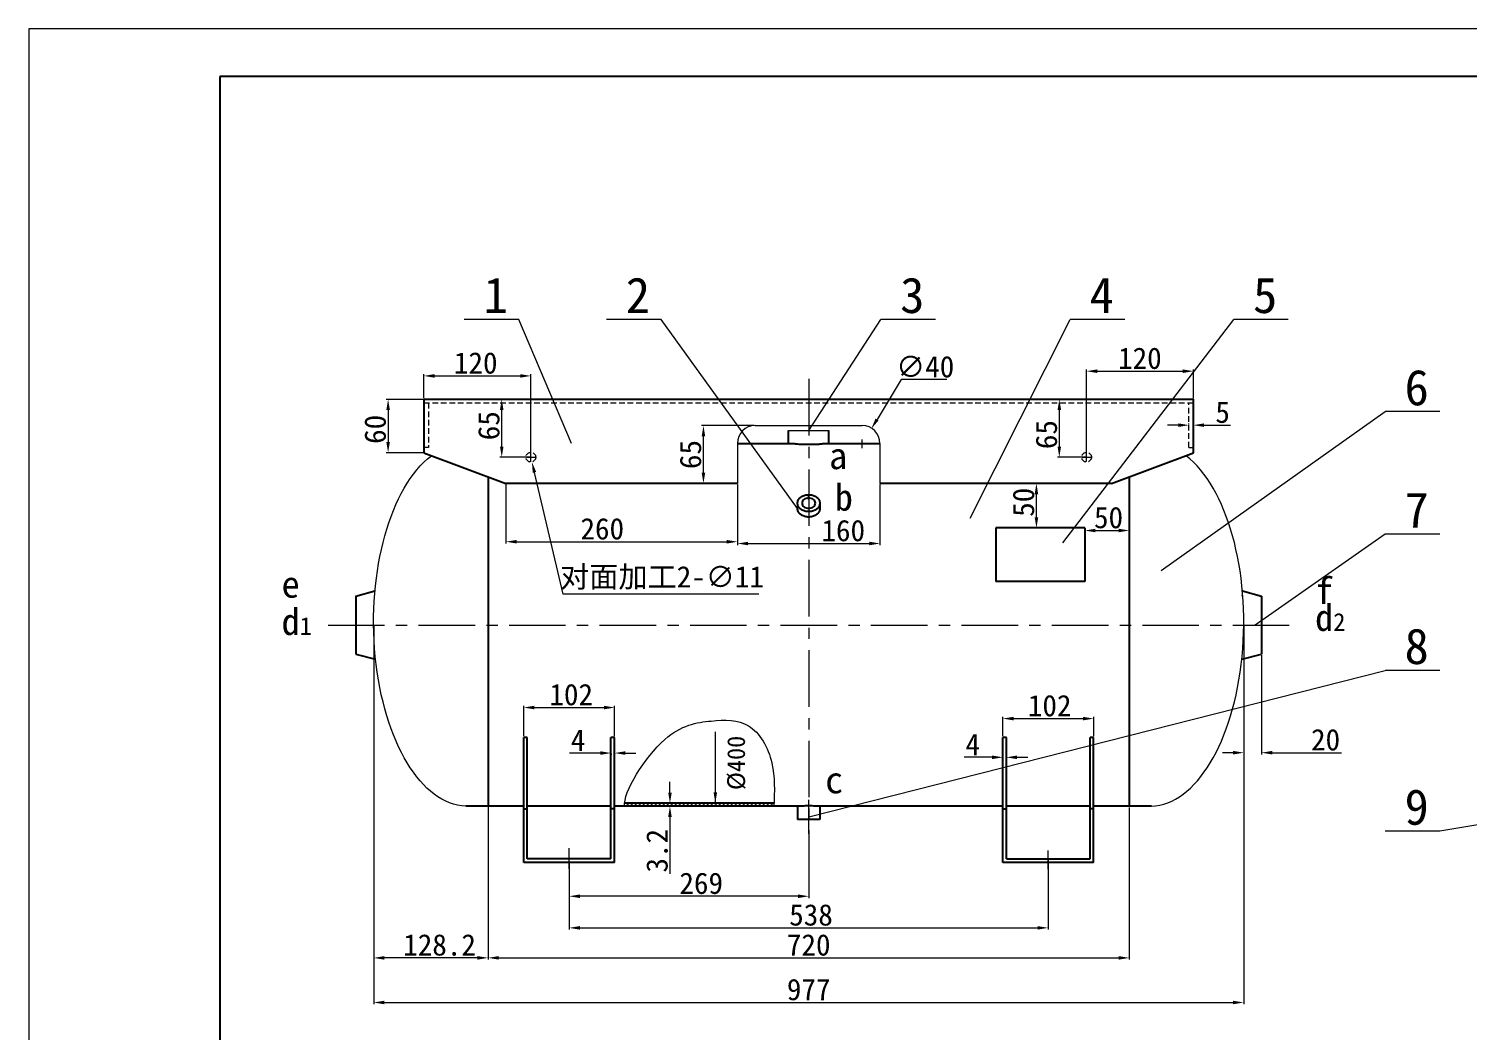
# Model space of a CAD drawing. Header units: millimetres. Extents: x 1808 to 16138, y 1935 to 4186.
# Drawn here: x 8286 to 9903, y 3060 to 4186 of the extents above; entities that cross this region are included whole.
import ezdxf

# ---------------------------------------------------------------- set-up
doc = ezdxf.new("R2010")
doc.units = ezdxf.units.MM
doc.header["$PDMODE"] = 32
doc.linetypes.add('CENTERX2', pattern=[101.6, 63.5, -12.7, 12.7, -12.7])
doc.linetypes.add('DASHED', pattern=[19.05, 12.7, -6.35])
doc.layers.add('02___PRT_ALL_AXES', color=7, linetype='Continuous')
doc.layers.add('03___PRT_ALL_CURVES', color=7, linetype='Continuous')
for name, color, linetype, lineweight in [('点划线', 7, 'CENTERX2', 13), ('粗实线', 7, 'Continuous', 25), ('细实线', 7, 'Continuous', 13), ('虚线', 7, 'DASHED', 13)]:
    doc.layers.add(name, color=color, linetype=linetype, lineweight=lineweight)
doc.styles.get("Standard").update_dxf_attribs({"font": 'SimSun.ttf'})
doc.dimstyles.new('ISO-25', dxfattribs={"dimscale": 2, "dimtxt": 10, "dimasz": 6, "dimexe": 3, "dimexo": 0.625, "dimgap": 2, "dimtad": 1, "dimtxsty": 'Standard', "dimcen": 2.5, "dimadec": 0, "dimazin": 0, "dimtm": 1e-09, "dimtfac": 0.7, "dimtofl": 0, "dimtmove": 0, "dimatfit": 3, "dimfxl": 0, "dimtolj": 1, "dimlwd": 13, "dimlwe": 13, "dimarcsym": 0})
doc.dimstyles.new('ISO-25$3', dxfattribs={"dimscale": 2, "dimtxt": 10, "dimasz": 6, "dimexe": 3, "dimexo": 0.625, "dimgap": 2, "dimtad": 1, "dimtoh": 1, "dimtxsty": 'Standard', "dimcen": 2.5, "dimadec": 0, "dimazin": 0, "dimtm": 1e-09, "dimtfac": 0.7, "dimtofl": 0, "dimtmove": 1, "dimatfit": 3, "dimfxl": 0, "dimtolj": 1, "dimlwd": 13, "dimlwe": 13, "dimarcsym": 0})

# ---------------------------------------------------------------- blocks, each defined once
blk = doc.blocks.new('*D73')
at = {"layer": 'Defpoints', "color": 0}
for p in [(8893.1, 3249.8), (9431.1, 3253.8), (9431.1, 3176.3)]:
    blk.add_point(p, dxfattribs=at)
at = {"layer": '细实线', "color": 0, "lineweight": 13}
for p, q in [((9431.1, 3252.6), (9431.1, 3174.3)), ((8893.1, 3248.6), (8893.1, 3174.3)), ((8905.1, 3176.3), (9419.1, 3176.3))]:
    blk.add_line(p, q, dxfattribs=at)
at = {"layer": '细实线', "color": 0}
for points in [[(8905.1, 3178.3), (8905.1, 3174.3), (8893.1, 3176.3)], [(9419.1, 3178.3), (9419.1, 3174.3), (9431.1, 3176.3)]]:
    blk.add_solid(points, dxfattribs=at)
at = {"layer": '细实线', "color": 0, "insert": (9164.7, 3190.7), "char_height": 24, "attachment_point": 5}
blk.add_mtext('\\A1;538', dxfattribs=at)
blk = doc.blocks.new('*D74')
at = {"layer": 'Defpoints', "color": 0}
for p in [(9162.1, 3287.2), (8893.1, 3248.6), (8893.1, 3211.8)]:
    blk.add_point(p, dxfattribs=at)
at = {"layer": '细实线', "color": 0, "lineweight": 13}
for p, q in [((9162.1, 3285.9), (9162.1, 3209.8)), ((8893.1, 3247.3), (8893.1, 3209.8)), ((9150.1, 3211.8), (8905.1, 3211.8))]:
    blk.add_line(p, q, dxfattribs=at)
at = {"layer": '细实线', "color": 0}
for points in [[(8905.1, 3213.8), (8905.1, 3209.8), (8893.1, 3211.8)], [(9150.1, 3213.8), (9150.1, 3209.8), (9162.1, 3211.8)]]:
    blk.add_solid(points, dxfattribs=at)
at = {"layer": '细实线', "color": 0, "insert": (9041.4, 3226.2), "char_height": 24, "attachment_point": 5}
blk.add_mtext('\\A1;269', dxfattribs=at)
blk = doc.blocks.new('*D75')
at = {"layer": 'Defpoints', "color": 0}
for p in [(8940.1, 3372.9), (8944.1, 3372.9), (8944.1, 3372.6)]:
    blk.add_point(p, dxfattribs=at)
at = {"layer": '细实线', "color": 0, "lineweight": 13}
for p, q in [((8928.1, 3372.6), (8893.4, 3372.6)), ((8940.1, 3371.6), (8940.1, 3370.6)), ((8944.1, 3371.6), (8944.1, 3370.6)), ((8956.1, 3372.6), (8968.1, 3372.6))]:
    blk.add_line(p, q, dxfattribs=at)
at = {"layer": '细实线', "color": 0}
for points in [[(8928.1, 3374.6), (8928.1, 3370.6), (8940.1, 3372.6)], [(8956.1, 3374.6), (8956.1, 3370.6), (8944.1, 3372.6)]]:
    blk.add_solid(points, dxfattribs=at)
at = {"layer": '细实线', "color": 0, "insert": (8903.1, 3387), "char_height": 24, "attachment_point": 5}
blk.add_mtext('\\A1;4', dxfattribs=at)
blk = doc.blocks.new('*D76')
at = {"layer": 'Defpoints', "color": 0}
for p in [(8944.1, 3423.7), (8842.1, 3390.2), (8944.1, 3390.2)]:
    blk.add_point(p, dxfattribs=at)
at = {"layer": '细实线', "color": 0, "lineweight": 13}
for p, q in [((8842.1, 3391.4), (8842.1, 3425.7)), ((8854.1, 3423.7), (8932.1, 3423.7)), ((8944.1, 3391.4), (8944.1, 3425.7))]:
    blk.add_line(p, q, dxfattribs=at)
at = {"layer": '细实线', "color": 0}
for points in [[(8854.1, 3425.7), (8854.1, 3421.7), (8842.1, 3423.7)], [(8932.1, 3425.7), (8932.1, 3421.7), (8944.1, 3423.7)]]:
    blk.add_solid(points, dxfattribs=at)
at = {"layer": '细实线', "color": 0, "insert": (8895.4, 3438.1), "char_height": 24, "attachment_point": 5}
blk.add_mtext('\\A1;102', dxfattribs=at)
blk = doc.blocks.new('*D77')
at = {"layer": 'Defpoints', "color": 0}
for p in [(9482.1, 3411.3), (9380.1, 3390.2), (9482.1, 3390.2)]:
    blk.add_point(p, dxfattribs=at)
at = {"layer": '细实线', "color": 0, "lineweight": 13}
for p, q in [((9380.1, 3391.4), (9380.1, 3413.3)), ((9392.1, 3411.3), (9470.1, 3411.3)), ((9482.1, 3391.4), (9482.1, 3413.3))]:
    blk.add_line(p, q, dxfattribs=at)
at = {"layer": '细实线', "color": 0}
for points in [[(9392.1, 3413.3), (9392.1, 3409.3), (9380.1, 3411.3)], [(9470.1, 3413.3), (9470.1, 3409.3), (9482.1, 3411.3)]]:
    blk.add_solid(points, dxfattribs=at)
at = {"layer": '细实线', "color": 0, "insert": (9432.7, 3425.7), "char_height": 24, "attachment_point": 5}
blk.add_mtext('\\A1;102', dxfattribs=at)
blk = doc.blocks.new('*D86')
at = {"layer": 'Defpoints', "color": 0}
for p in [(8802.1, 3312.8), (9522.1, 3312.8), (9522.1, 3142.6)]:
    blk.add_point(p, dxfattribs=at)
at = {"layer": '细实线', "color": 0, "lineweight": 13}
for p, q in [((8802.1, 3311.6), (8802.1, 3140.6)), ((9522.1, 3311.6), (9522.1, 3140.6)), ((8814.1, 3142.6), (9510.1, 3142.6))]:
    blk.add_line(p, q, dxfattribs=at)
at = {"layer": '细实线', "color": 0}
for points in [[(8814.1, 3144.6), (8814.1, 3140.6), (8802.1, 3142.6)], [(9510.1, 3144.6), (9510.1, 3140.6), (9522.1, 3142.6)]]:
    blk.add_solid(points, dxfattribs=at)
at = {"layer": '细实线', "color": 0, "insert": (9162.1, 3157), "char_height": 24, "attachment_point": 5}
blk.add_mtext('\\A1;720', dxfattribs=at)
blk = doc.blocks.new('*D87')
at = {"layer": 'Defpoints', "color": 0}
for p in [(9650.6, 3516.3), (9670.6, 3483.8), (9670.6, 3373)]:
    blk.add_point(p, dxfattribs=at)
at = {"layer": '细实线', "color": 0, "lineweight": 13}
for p, q in [((9650.6, 3515.1), (9650.6, 3371)), ((9670.6, 3482.6), (9670.6, 3371)), ((9638.6, 3373), (9626.6, 3373)), ((9682.6, 3373), (9760.3, 3373))]:
    blk.add_line(p, q, dxfattribs=at)
at = {"layer": '细实线', "color": 0}
for points in [[(9638.6, 3375), (9638.6, 3371), (9650.6, 3373)], [(9682.6, 3375), (9682.6, 3371), (9670.6, 3373)]]:
    blk.add_solid(points, dxfattribs=at)
at = {"layer": '细实线', "color": 0, "insert": (9742.5, 3387.4), "char_height": 24, "attachment_point": 5}
blk.add_mtext('\\A1;20', dxfattribs=at)
blk = doc.blocks.new('*D88')
at = {"layer": 'Defpoints', "color": 0}
for p in [(8673.6, 3516.3), (9650.6, 3514.6), (9650.6, 3092.5)]:
    blk.add_point(p, dxfattribs=at)
at = {"layer": '细实线', "color": 0, "lineweight": 13}
for p, q in [((8673.6, 3515.1), (8673.6, 3090.5)), ((9650.6, 3513.4), (9650.6, 3090.5)), ((8685.6, 3092.5), (9638.6, 3092.5))]:
    blk.add_line(p, q, dxfattribs=at)
at = {"layer": '细实线', "color": 0}
for points in [[(8685.6, 3094.5), (8685.6, 3090.5), (8673.6, 3092.5)], [(9638.6, 3094.5), (9638.6, 3090.5), (9650.6, 3092.5)]]:
    blk.add_solid(points, dxfattribs=at)
at = {"layer": '细实线', "color": 0, "insert": (9162.1, 3106.9), "char_height": 24, "attachment_point": 5}
blk.add_mtext('\\A1;977', dxfattribs=at)
blk = doc.blocks.new('*D89')
at = {"layer": 'Defpoints', "color": 0}
for p in [(9380.1, 3367.8), (9380.1, 3367.8), (9384.1, 3367.8)]:
    blk.add_point(p, dxfattribs=at)
at = {"layer": '细实线', "color": 0, "lineweight": 13}
for p, q in [((9368.1, 3367.8), (9336.6, 3367.8)), ((9380.1, 3369), (9380.1, 3369.8)), ((9384.1, 3369), (9384.1, 3369.8)), ((9396.1, 3367.8), (9408.1, 3367.8))]:
    blk.add_line(p, q, dxfattribs=at)
at = {"layer": '细实线', "color": 0}
for points in [[(9368.1, 3369.8), (9368.1, 3365.8), (9380.1, 3367.8)], [(9396.1, 3369.8), (9396.1, 3365.8), (9384.1, 3367.8)]]:
    blk.add_solid(points, dxfattribs=at)
at = {"layer": '细实线', "color": 0, "insert": (9346.3, 3382.2), "char_height": 24, "attachment_point": 5}
blk.add_mtext('\\A1;4', dxfattribs=at)
blk = doc.blocks.new('*D93')
at = {"layer": 'Defpoints', "color": 0}
for p in [(9082.1, 3675.3), (9242.1, 3675.3), (9242.1, 3607.9)]:
    blk.add_point(p, dxfattribs=at)
at = {"layer": '细实线', "color": 0, "lineweight": 13}
for p, q in [((9082.1, 3674.1), (9082.1, 3605.9)), ((9242.1, 3674.1), (9242.1, 3605.9)), ((9094.1, 3607.9), (9230.1, 3607.9))]:
    blk.add_line(p, q, dxfattribs=at)
at = {"layer": '细实线', "color": 0}
for points in [[(9094.1, 3609.9), (9094.1, 3605.9), (9082.1, 3607.9)], [(9230.1, 3609.9), (9230.1, 3605.9), (9242.1, 3607.9)]]:
    blk.add_solid(points, dxfattribs=at)
at = {"layer": '细实线', "color": 0, "insert": (9200.9, 3622.3), "char_height": 24, "attachment_point": 5}
blk.add_mtext('\\A1;160', dxfattribs=at)
blk = doc.blocks.new('*D94')
at = {"layer": 'Defpoints', "color": 0}
for p in [(8730.1, 3769.8), (8689.8, 3709.8), (8730.1, 3709.8)]:
    blk.add_point(p, dxfattribs=at)
at = {"layer": '细实线', "color": 0, "lineweight": 13}
for p, q in [((8728.8, 3769.8), (8687.8, 3769.8)), ((8689.8, 3757.8), (8689.8, 3721.8)), ((8728.8, 3709.8), (8687.8, 3709.8))]:
    blk.add_line(p, q, dxfattribs=at)
at = {"layer": '细实线', "color": 0}
for points in [[(8687.8, 3757.8), (8691.8, 3757.8), (8689.8, 3769.8)], [(8687.8, 3721.8), (8691.8, 3721.8), (8689.8, 3709.8)]]:
    blk.add_solid(points, dxfattribs=at)
at = {"layer": '细实线', "color": 0, "insert": (8675.4, 3736.1), "char_height": 24, "attachment_point": 5, "rotation": 90}
blk.add_mtext('\\A1;60', dxfattribs=at)
blk = doc.blocks.new('*D95')
at = {"layer": 'Defpoints', "color": 0}
for p in [(8822.1, 3675.3), (9082.1, 3675.3), (9082.1, 3609.9)]:
    blk.add_point(p, dxfattribs=at)
at = {"layer": '细实线', "color": 0, "lineweight": 13}
for p, q in [((8822.1, 3674.1), (8822.1, 3607.9)), ((9082.1, 3674.1), (9082.1, 3607.9)), ((8834.1, 3609.9), (9070.1, 3609.9))]:
    blk.add_line(p, q, dxfattribs=at)
at = {"layer": '细实线', "color": 0}
for points in [[(8834.1, 3611.9), (8834.1, 3607.9), (8822.1, 3609.9)], [(9070.1, 3611.9), (9070.1, 3607.9), (9082.1, 3609.9)]]:
    blk.add_solid(points, dxfattribs=at)
at = {"layer": '细实线', "color": 0, "insert": (8930.3, 3624.3), "char_height": 24, "attachment_point": 5}
blk.add_mtext('\\A1;260', dxfattribs=at)
blk = doc.blocks.new('*D96')
at = {"layer": 'Defpoints', "color": 0}
for p in [(9032.4, 3316.3), (9006.3, 3312.8), (9032.4, 3312.8)]:
    blk.add_point(p, dxfattribs=at)
at = {"layer": '细实线', "color": 0, "lineweight": 13}
for p, q in [((9006.3, 3328.3), (9006.3, 3340.3)), ((9031.2, 3316.3), (9004.3, 3316.3)), ((9031.2, 3312.8), (9004.3, 3312.8)), ((9006.3, 3300.8), (9006.3, 3237))]:
    blk.add_line(p, q, dxfattribs=at)
at = {"layer": '细实线', "color": 0}
for points in [[(9004.3, 3328.3), (9008.3, 3328.3), (9006.3, 3316.3)], [(9004.3, 3300.8), (9008.3, 3300.8), (9006.3, 3312.8)]]:
    blk.add_solid(points, dxfattribs=at)
at = {"layer": '细实线', "color": 0, "insert": (8991.9, 3262.9), "char_height": 24, "attachment_point": 5, "rotation": 90}
blk.add_mtext('\\A1;3.2', dxfattribs=at)
blk = doc.blocks.new('图框')
at = {"layer": '粗实线'}
for p, q in [((100, 0), (0, 0)), ((0, 0), (0, -73.529))]:
    blk.add_line(p, q, dxfattribs=at)
at = {"layer": '细实线'}
for p, q in [((101.838, 1.838), (-7.353, 1.838)), ((-7.353, 1.838), (-7.353, -75.368))]:
    blk.add_line(p, q, dxfattribs=at)
blk = doc.blocks.new('*D134')
at = {"layer": 'Defpoints', "color": 0}
for p in [(9232.5, 3736.9), (9211.6, 3702.8)]:
    blk.add_point(p, dxfattribs=at)
at = {"layer": '细实线', "color": 0, "lineweight": 13}
for p, q in [((9266.1, 3791.9), (9238.8, 3747.1)), ((9317.3, 3791.9), (9266.1, 3791.9)), ((9217.1, 3719.8), (9227.1, 3719.8)), ((9222.1, 3714.8), (9222.1, 3724.8))]:
    blk.add_line(p, q, dxfattribs=at)
at = {"layer": '细实线', "color": 0}
blk.add_solid([(9237.1, 3748.2), (9240.5, 3746.1), (9232.5, 3736.9)], dxfattribs=at)
at = {"layer": '细实线', "color": 0, "insert": (9292.9, 3806.3), "char_height": 24, "attachment_point": 5}
blk.add_mtext('\\A1;∅40', dxfattribs=at)
blk = doc.blocks.new('*D142')
at = {"layer": 'Defpoints', "color": 0}
for p in [(9043.9, 3740.3), (9102.1, 3740.3), (9082.1, 3675.3)]:
    blk.add_point(p, dxfattribs=at)
at = {"layer": '细实线', "color": 0, "lineweight": 13}
for p, q in [((9100.8, 3740.3), (9041.9, 3740.3)), ((9043.9, 3687.3), (9043.9, 3728.3)), ((9080.8, 3675.3), (9041.9, 3675.3))]:
    blk.add_line(p, q, dxfattribs=at)
at = {"layer": '细实线', "color": 0}
for points in [[(9041.9, 3728.3), (9045.9, 3728.3), (9043.9, 3740.3)], [(9041.9, 3687.3), (9045.9, 3687.3), (9043.9, 3675.3)]]:
    blk.add_solid(points, dxfattribs=at)
at = {"layer": '细实线', "color": 0, "insert": (9029.5, 3707.8), "char_height": 24, "attachment_point": 5, "rotation": 90}
blk.add_mtext('\\A1;65', dxfattribs=at)
blk = doc.blocks.new('*D143')
at = {"layer": 'Defpoints', "color": 0}
for p in [(9472.1, 3625.3), (9522.1, 3625.3), (9522.1, 3622.5)]:
    blk.add_point(p, dxfattribs=at)
at = {"layer": '细实线', "color": 0, "lineweight": 13}
for p, q in [((9472.1, 3624.1), (9472.1, 3620.5)), ((9484.1, 3622.5), (9510.1, 3622.5)), ((9522.1, 3624.1), (9522.1, 3620.5))]:
    blk.add_line(p, q, dxfattribs=at)
at = {"layer": '细实线', "color": 0}
for points in [[(9484.1, 3624.5), (9484.1, 3620.5), (9472.1, 3622.5)], [(9510.1, 3624.5), (9510.1, 3620.5), (9522.1, 3622.5)]]:
    blk.add_solid(points, dxfattribs=at)
at = {"layer": '细实线', "color": 0, "insert": (9498.8, 3636.9), "char_height": 24, "attachment_point": 5}
blk.add_mtext('\\A1;50', dxfattribs=at)
blk = doc.blocks.new('*D144')
at = {"layer": 'Defpoints', "color": 0}
for p in [(9417.8, 3675.3), (9430.5, 3675.3), (9430.5, 3625.3)]:
    blk.add_point(p, dxfattribs=at)
at = {"layer": '细实线', "color": 0, "lineweight": 13}
for p, q in [((9429.3, 3675.3), (9415.8, 3675.3)), ((9417.8, 3637.3), (9417.8, 3663.3)), ((9429.3, 3625.3), (9415.8, 3625.3))]:
    blk.add_line(p, q, dxfattribs=at)
at = {"layer": '细实线', "color": 0}
for points in [[(9415.8, 3663.3), (9419.8, 3663.3), (9417.8, 3675.3)], [(9415.8, 3637.3), (9419.8, 3637.3), (9417.8, 3625.3)]]:
    blk.add_solid(points, dxfattribs=at)
at = {"layer": '细实线', "color": 0, "insert": (9403.4, 3654.2), "char_height": 24, "attachment_point": 5, "rotation": 90}
blk.add_mtext('\\A1;50', dxfattribs=at)
blk = doc.blocks.new('*D146')
at = {"layer": 'Defpoints', "color": 0}
for p in [(9589.1, 3740.8), (9594.1, 3740.8), (9594.1, 3740.8)]:
    blk.add_point(p, dxfattribs=at)
at = {"layer": '细实线', "color": 0, "lineweight": 13}
for p, q in [((9577.1, 3740.8), (9565.1, 3740.8)), ((9589.1, 3742.1), (9589.1, 3742.8)), ((9594.1, 3742.1), (9594.1, 3742.8)), ((9606.1, 3740.8), (9635.8, 3740.8))]:
    blk.add_line(p, q, dxfattribs=at)
at = {"layer": '细实线', "color": 0}
for points in [[(9577.1, 3742.8), (9577.1, 3738.8), (9589.1, 3740.8)], [(9606.1, 3742.8), (9606.1, 3738.8), (9594.1, 3740.8)]]:
    blk.add_solid(points, dxfattribs=at)
at = {"layer": '细实线', "color": 0, "insert": (9626.9, 3755.2), "char_height": 24, "attachment_point": 5}
blk.add_mtext('\\A1;5', dxfattribs=at)
blk = doc.blocks.new('*D147')
at = {"layer": 'Defpoints', "color": 0}
for p in [(8850.1, 3796.1), (8730.1, 3769.8), (8850.1, 3704.8)]:
    blk.add_point(p, dxfattribs=at)
at = {"layer": '细实线', "color": 0, "lineweight": 13}
for p, q in [((8730.1, 3771.1), (8730.1, 3798.1)), ((8742.1, 3796.1), (8838.1, 3796.1)), ((8850.1, 3706.1), (8850.1, 3798.1))]:
    blk.add_line(p, q, dxfattribs=at)
at = {"layer": '细实线', "color": 0}
for points in [[(8742.1, 3798.1), (8742.1, 3794.1), (8730.1, 3796.1)], [(8838.1, 3798.1), (8838.1, 3794.1), (8850.1, 3796.1)]]:
    blk.add_solid(points, dxfattribs=at)
at = {"layer": '细实线', "color": 0, "insert": (8788.2, 3810.5), "char_height": 24, "attachment_point": 5}
blk.add_mtext('\\A1;120', dxfattribs=at)
blk = doc.blocks.new('*D148')
at = {"layer": 'Defpoints', "color": 0}
for p in [(9594.1, 3801.4), (9594.1, 3769.8), (9474.1, 3704.8)]:
    blk.add_point(p, dxfattribs=at)
at = {"layer": '细实线', "color": 0, "lineweight": 13}
for p, q in [((9474.1, 3706.1), (9474.1, 3803.4)), ((9486.1, 3801.4), (9582.1, 3801.4)), ((9594.1, 3771.1), (9594.1, 3803.4))]:
    blk.add_line(p, q, dxfattribs=at)
at = {"layer": '细实线', "color": 0}
for points in [[(9486.1, 3803.4), (9486.1, 3799.4), (9474.1, 3801.4)], [(9582.1, 3803.4), (9582.1, 3799.4), (9594.1, 3801.4)]]:
    blk.add_solid(points, dxfattribs=at)
at = {"layer": '细实线', "color": 0, "insert": (9534, 3815.8), "char_height": 24, "attachment_point": 5}
blk.add_mtext('\\A1;120', dxfattribs=at)
blk = doc.blocks.new('*D149')
at = {"layer": 'Defpoints', "color": 0}
for p in [(8817.4, 3769.8), (8850.1, 3769.8), (8850.1, 3704.8)]:
    blk.add_point(p, dxfattribs=at)
at = {"layer": '细实线', "color": 0, "lineweight": 13}
for p, q in [((8848.8, 3769.8), (8815.4, 3769.8)), ((8817.4, 3716.8), (8817.4, 3757.8)), ((8848.8, 3704.8), (8815.4, 3704.8))]:
    blk.add_line(p, q, dxfattribs=at)
at = {"layer": '细实线', "color": 0}
for points in [[(8815.4, 3757.8), (8819.4, 3757.8), (8817.4, 3769.8)], [(8815.4, 3716.8), (8819.4, 3716.8), (8817.4, 3704.8)]]:
    blk.add_solid(points, dxfattribs=at)
at = {"layer": '细实线', "color": 0, "insert": (8803, 3740.2), "char_height": 24, "attachment_point": 5, "rotation": 90}
blk.add_mtext('\\A1;65', dxfattribs=at)
blk = doc.blocks.new('*D150')
at = {"layer": 'Defpoints', "color": 0}
for p in [(9474.1, 3769.8), (9443.5, 3704.8), (9474.1, 3704.8)]:
    blk.add_point(p, dxfattribs=at)
at = {"layer": '细实线', "color": 0, "lineweight": 13}
for p, q in [((9472.8, 3769.8), (9441.5, 3769.8)), ((9443.5, 3757.8), (9443.5, 3716.8)), ((9472.8, 3704.8), (9441.5, 3704.8))]:
    blk.add_line(p, q, dxfattribs=at)
at = {"layer": '细实线', "color": 0}
for points in [[(9441.5, 3757.8), (9445.5, 3757.8), (9443.5, 3769.8)], [(9441.5, 3716.8), (9445.5, 3716.8), (9443.5, 3704.8)]]:
    blk.add_solid(points, dxfattribs=at)
at = {"layer": '细实线', "color": 0, "insert": (9429.1, 3730.2), "char_height": 24, "attachment_point": 5, "rotation": 90}
blk.add_mtext('\\A1;65', dxfattribs=at)
blk = doc.blocks.new('*D151')
at = {"layer": 'Defpoints', "color": 0}
for p in [(8848.8, 3710.2), (8851.3, 3699.5)]:
    blk.add_point(p, dxfattribs=at)
at = {"layer": '细实线', "color": 0, "lineweight": 13}
for p, q in [((8845.1, 3704.8), (8855.1, 3704.8)), ((8850.1, 3699.8), (8850.1, 3709.8)), ((8886.4, 3551.2), (8854.1, 3687.8)), ((9106, 3551.2), (8886.4, 3551.2))]:
    blk.add_line(p, q, dxfattribs=at)
at = {"layer": '细实线', "color": 0}
blk.add_solid([(8856.1, 3688.3), (8852.2, 3687.3), (8851.3, 3699.5)], dxfattribs=at)
at = {"layer": '细实线', "color": 0, "insert": (8997.4, 3569.2), "char_height": 24, "attachment_point": 5}
blk.add_mtext('\\A1;对面加工2-∅11', dxfattribs=at)
blk = doc.blocks.new('*D152')
at = {"layer": 'Defpoints', "color": 0}
for p in [(8673.6, 3516.3), (8802.1, 3516.3), (8673.6, 3142.6)]:
    blk.add_point(p, dxfattribs=at)
at = {"layer": '细实线', "color": 0, "lineweight": 13}
for p, q in [((8673.6, 3515.1), (8673.6, 3140.6)), ((8802.1, 3515.1), (8802.1, 3140.6)), ((8790.1, 3142.6), (8685.6, 3142.6))]:
    blk.add_line(p, q, dxfattribs=at)
at = {"layer": '细实线', "color": 0}
for points in [[(8685.6, 3144.6), (8685.6, 3140.6), (8673.6, 3142.6)], [(8790.1, 3144.6), (8790.1, 3140.6), (8802.1, 3142.6)]]:
    blk.add_solid(points, dxfattribs=at)
at = {"layer": '细实线', "color": 0, "insert": (8747.6, 3157), "char_height": 24, "attachment_point": 5}
blk.add_mtext('\\A1;128.2', dxfattribs=at)

msp = doc.modelspace()

# ---------------------------------------------------------------- hatches: boundary and pattern name
at = {"layer": '细实线'}
h = msp.add_hatch(dxfattribs=at)
h.set_pattern_fill('LINE', color=256, angle=45, style=0)
edge = h.paths.add_edge_path()
edge.add_spline(control_points=[(9122.815, 3312.827), (9122.887, 3313.993), (9122.957, 3315.16), (9123.022, 3316.327)], knot_values=[312.73942913, 312.73942913, 312.73942913, 312.73942913, 316.24357035, 316.24357035, 316.24357035, 316.24357035], degree=3, periodic=0)
edge.add_line((9123.022, 3316.327), (8955.396, 3316.327))
edge.add_spline(control_points=[(8955.396, 3316.327), (8955.253, 3315.077), (8955.243, 3313.908), (8955.38, 3312.827)], knot_values=[20.66035587, 20.66035587, 20.66035587, 20.66035587, 25.54549239, 25.54549239, 25.54549239, 25.54549239], degree=3, periodic=0)
edge.add_line((8955.38, 3312.827), (9122.815, 3312.827))

# ---------------------------------------------------------------- linework, layer by layer
at = {"color": 7, "linetype": 'Continuous'}
for p, q in [((8730.075, 3769.827), (8730.075, 3709.827)), ((8730.075, 3769.827), (9594.075, 3769.827)), ((9594.075, 3709.827), (9594.075, 3769.827)), ((9139.575, 3719.827), (9139.575, 3734.827)), ((9184.575, 3719.827), (9184.575, 3734.827)), ((9147.075, 3719.827), (9082.075, 3719.827)), ((9242.075, 3719.827), (9177.075, 3719.827)), ((8730.075, 3709.827), (8822.075, 3675.334)), ((9502.075, 3675.334), (9594.075, 3709.827)), ((8802.075, 3682.832), (8802.075, 3312.827)), ((9082.075, 3675.334), (8822.075, 3675.334)), ((9502.075, 3675.334), (9242.075, 3675.334)), ((9522.075, 3682.832), (9522.075, 3312.827)), ((9174.572, 3653.201), (9174.575, 3647.134)), ((9149.575, 3647.138), (9149.575, 3647.134)), ((9472.075, 3625.334), (9372.075, 3625.334)), ((9372.075, 3625.334), (9372.075, 3565.334)), ((9472.075, 3625.334), (9472.075, 3565.334)), ((9472.075, 3565.334), (9372.075, 3565.334)), ((8842.075, 3249.827), (8842.075, 3390.159)), ((8846.075, 3390.159), (8842.075, 3390.159)), ((8846.075, 3253.827), (8846.075, 3390.159)), ((8940.075, 3253.827), (8940.075, 3390.159)), ((8944.075, 3390.159), (8940.075, 3390.159)), ((8944.075, 3249.827), (8944.075, 3390.159)), ((9384.075, 3390.159), (9380.075, 3390.159)), ((9380.075, 3249.827), (9380.075, 3390.159)), ((9384.075, 3253.827), (9384.075, 3390.159)), ((9482.075, 3390.159), (9478.075, 3390.159)), ((9478.075, 3253.827), (9478.075, 3390.159)), ((9482.075, 3249.827), (9482.075, 3390.159)), ((9123.022, 3316.327), (8955.396, 3316.327)), ((8842.075, 3312.827), (8777.075, 3312.827)), ((8842.075, 3309.827), (8846.075, 3309.827)), ((8940.075, 3312.827), (8846.075, 3312.827)), ((8944.075, 3309.827), (8940.075, 3309.827)), ((9149.575, 3312.827), (8944.075, 3312.827)), ((9380.075, 3312.827), (9174.575, 3312.827)), ((9380.075, 3309.827), (9384.075, 3309.827)), ((9478.075, 3312.827), (9384.075, 3312.827)), ((9482.075, 3309.827), (9478.075, 3309.827)), ((9547.075, 3312.827), (9482.075, 3312.827)), ((8944.075, 3249.827), (8842.075, 3249.827)), ((8940.075, 3253.827), (8846.075, 3253.827)), ((9482.075, 3249.827), (9380.075, 3249.827)), ((9384.075, 3253.827), (9478.075, 3253.827))]:
    msp.add_line(p, q, dxfattribs=at)
for points, start_tangent, end_tangent in [([(9147.075, 3719.827), (9147.674, 3719.783), (9149.441, 3719.666), (9152.249, 3719.511)], (0.99729445, -0.07351041), (0.99883259, -0.04830591)), ([(9152.249, 3719.511), (9155.834, 3719.369), (9159.964, 3719.284), (9164.224, 3719.284), (9168.343, 3719.37), (9171.925, 3719.512)], (0.99883259, -0.04830591), (0.99882705, 0.0484202)), ([(9171.925, 3719.512), (9174.722, 3719.667), (9176.477, 3719.783), (9177.075, 3719.827)], (0.99882705, 0.0484202), (0.99729445, 0.07351041)), ([(9149.579, 3653.204), (9149.765, 3654.866), (9151.25, 3657.991), (9154.041, 3660.539), (9157.8, 3662.202), (9162.075, 3662.779)], (0, 1), (1, 0)), ([(9162.075, 3643.628), (9157.8, 3644.205), (9154.041, 3645.868), (9151.25, 3648.416), (9149.765, 3651.541), (9149.579, 3653.204)], (-1, 0), (0, 1)), ([(9162.075, 3658.949), (9159.205, 3658.512), (9156.772, 3657.266), (9155.146, 3655.402), (9154.575, 3653.204)], (-1, 0), (0, -1)), ([(9154.575, 3653.204), (9155.146, 3651.005), (9156.772, 3649.141), (9159.205, 3647.896), (9162.075, 3647.458)], (0, -1), (1, 0)), ([(9162.075, 3662.779), (9166.351, 3662.202), (9170.11, 3660.539), (9172.901, 3657.991), (9174.385, 3654.866), (9174.572, 3653.204)], (1, 0), (0, -1)), ([(9169.575, 3653.204), (9169.004, 3655.402), (9167.379, 3657.266), (9164.946, 3658.512), (9162.075, 3658.949)], (0, 1), (-1, 0)), ([(9162.075, 3647.458), (9164.946, 3647.896), (9167.379, 3649.141), (9169.004, 3651.005), (9169.575, 3653.204)], (1, 0), (0, 1)), ([(9174.572, 3653.204), (9174.385, 3651.541), (9172.901, 3648.416), (9170.11, 3645.868), (9166.351, 3644.205), (9162.075, 3643.628)], (0, -1), (-1, 0)), ([(9162.075, 3637.558), (9157.8, 3638.136), (9154.041, 3639.799), (9151.25, 3642.346), (9149.765, 3645.471), (9149.579, 3647.134)], (-1, 0), (0, 1)), ([(9174.572, 3647.134), (9174.385, 3645.471), (9172.901, 3642.346), (9170.11, 3639.799), (9166.351, 3638.136), (9162.075, 3637.558)], (0, -1), (-1, 0)), ([(9649.245, 3548.797), (9649.184, 3549.528)], (-0.08180667, 0.99664822), (-0.08365982, 0.99649437))]:
    msp.add_spline(points, degree=3, dxfattribs=dict(at, start_tangent=start_tangent, end_tangent=end_tangent))
at = {"layer": '02___PRT_ALL_AXES', "color": 7, "linetype": 'Continuous'}
for p, q in [((8653.565, 3548.827), (8675.065, 3554.587)), ((8653.565, 3548.827), (8653.565, 3483.827)), ((9649.086, 3554.582), (9670.565, 3548.827)), ((9670.565, 3548.827), (9670.565, 3483.827)), ((8653.565, 3483.827), (8675.77, 3477.877)), ((9648.381, 3477.882), (9670.565, 3483.827)), ((9149.575, 3312.827), (9149.575, 3297.827)), ((9174.575, 3297.827), (9149.575, 3297.827)), ((9174.575, 3312.827), (9174.575, 3297.827))]:
    msp.add_line(p, q, dxfattribs=at)
at = {"layer": '02___PRT_ALL_AXES', "color": 7, "linetype": 'Continuous', "start_tangent": (-0.99811881, 0.06130938), "end_tangent": (-0.99811881, -0.06130938)}
msp.add_spline([(9174.575, 3312.827), (9173.971, 3312.863), (9172.198, 3312.959), (9169.43, 3313.078), (9165.943, 3313.174), (9162.069, 3313.211), (9158.207, 3313.174), (9154.711, 3313.077), (9151.951, 3312.959), (9150.179, 3312.863), (9149.575, 3312.827)], degree=3, dxfattribs=at)
at = {"layer": '03___PRT_ALL_CURVES', "color": 4, "linetype": 'Continuous'}
msp.add_line((9162.075, 3657.458), (9162.075, 3663.204), dxfattribs=at)
at = {"layer": '点划线'}
for p, q in [((9162.075, 3792.793), (9162.075, 3287.197)), ((9082.075, 3720.334), (9082.075, 3675.334)), ((9242.075, 3720.334), (9242.075, 3675.334)), ((8622.44, 3516.327), (9701.711, 3516.327)), ((9162.075, 3281.771), (9162.075, 3320.202))]:
    msp.add_line(p, q, dxfattribs=at)
at = {"layer": '细实线'}
for p, q in [((8836.681, 3859.602), (8775.355, 3859.602)), ((8895.87, 3720.136), (8836.681, 3859.602)), ((8996.33, 3859.602), (8935.004, 3859.602)), ((9149.579, 3647.134), (8996.33, 3859.602)), ((9162.075, 3734.827), (9243.11, 3859.602)), ((9304.436, 3859.602), (9243.11, 3859.602)), ((9343.264, 3636.316), (9455.799, 3859.602)), ((9447.634, 3608.498), (9639.321, 3859.602)), ((9517.125, 3859.602), (9455.799, 3859.602)), ((9700.648, 3859.602), (9639.321, 3859.602)), ((9558.024, 3577.692), (9809.494, 3756.022)), ((9870.821, 3756.022), (9809.494, 3756.022)), ((9102.075, 3740.334), (9222.075, 3740.334)), ((9139.575, 3734.827), (9184.575, 3734.827)), ((8845.075, 3704.827), (8855.075, 3704.827)), ((8850.075, 3699.827), (8850.075, 3709.827)), ((9469.075, 3704.827), (9479.075, 3704.827)), ((9474.075, 3699.827), (9474.075, 3709.827)), ((9149.575, 3647.134), (9149.579, 3653.208)), ((9809.494, 3618.484), (9663.38, 3516.327)), ((9870.821, 3618.484), (9809.494, 3618.484)), ((9162.075, 3300.987), (9809.494, 3465.472)), ((9870.821, 3465.472), (9809.494, 3465.472)), ((10143.482, 3329.547), (9870.821, 3284.999)), ((9870.821, 3284.999), (9809.494, 3284.999)), ((8893.075, 3242.409), (8893.075, 3265.976)), ((9431.075, 3242.171), (9431.075, 3263.125))]:
    msp.add_line(p, q, dxfattribs=at)
for centre, start, end in [((9102.075, 3720.334), 90, 180), ((9222.075, 3720.334), 0, 90)]:
    msp.add_arc(centre, 20, start, end, dxfattribs=at)
at = {"layer": '细实线', "extrusion": (0, 0, -1)}
msp.add_ellipse((8777.075, 3516.327), major_axis=(-2.458, 203.528), ratio=0.5085303, start_param=3.1653376, end_param=5.92373547, dxfattribs=at)
at = {"layer": '细实线'}
msp.add_ellipse((9547.075, 3516.327), major_axis=(2.458, 203.528), ratio=0.5085303, start_param=3.1653376, end_param=5.92373547, dxfattribs=at)
msp.add_open_spline([(8955.38, 3312.827), (8953.397, 3328.486), (8998.391, 3400.78), (9052.825, 3409.754), (9098.194, 3410.691), (9124.555, 3365.922), (9123.849, 3329.377), (9122.815, 3312.827)], degree=3, knots=[20.66035587, 20.66035587, 20.66035587, 20.66035587, 91.41059439, 150.15849039, 206.56775266, 266.52961959, 316.24357035, 316.24357035, 316.24357035, 316.24357035], dxfattribs=at)
at = {"layer": '虚线', "ltscale": 0.5}
for p, q in [((8730.075, 3765.827), (9594.075, 3765.827)), ((8735.075, 3765.827), (8735.075, 3715.827)), ((9589.075, 3715.827), (9589.075, 3765.827)), ((8735.075, 3715.827), (8730.075, 3715.827)), ((9589.075, 3715.827), (9594.075, 3715.827))]:
    msp.add_line(p, q, dxfattribs=at)
for centre in [(8850.075, 3704.827), (9474.075, 3704.827)]:
    msp.add_circle(centre, 5.5, dxfattribs=at)

# ---------------------------------------------------------------- block references
at = {"layer": '细实线', "xscale": 29.16000000000008, "yscale": 29.16000000000008, "zscale": 29.16}
msp.add_blockref('图框', (8500.735, 4132.302), dxfattribs=at)

# ---------------------------------------------------------------- texts
at = {"layer": '细实线', "attachment_point": 1}
for s, insert, char_height, width in [('{\\C0;1}', (8797.06, 3906.691), 40, 69.65926), ('{\\C0;2}', (8956.71, 3906.691), 40, 69.65926), ('3', (9264.815, 3906.691), 40, 69.65926), ('4', (9477.504, 3906.691), 40, 69.65926), ('5', (9661.027, 3906.691), 40, 69.65926), ('6', (9831.2, 3803.111), 40, 69.65926), ('a', (9184.974, 3721.446), 30, 23.19532), ('b', (9191.321, 3674.819), 30, 23.96395), ('7', (9831.2, 3665.573), 40, 69.65926), ('e', (8570.133, 3577.107), 30, 23.19532), ('f', (9730.738, 3569.927), 30, 23.19532), ('d{\\H0.6667x;2}', (9730.738, 3539.76), 30, 23.19532), ('d{\\H0.6667x;1}', (8570.133, 3535.228), 30, 23.19532), ('8', (9831.2, 3512.56), 40, 69.65926), ('c', (9180.483, 3357.398), 30, 50.21145), ('9', (9831.2, 3332.088), 40, 69.65926)]:
    msp.add_mtext(s, dxfattribs=dict(at, insert=insert, char_height=char_height, width=width))
at = {"layer": '细实线', "insert": (9070.566, 3331.015), "char_height": 20, "width": 28.53834, "attachment_point": 1, "rotation": 90}
msp.add_mtext('%%C400', dxfattribs=at)

# ---------------------------------------------------------------- dimensions: what is measured, and where the dimension line sits
at = {"layer": '细实线'}
for base, p1, p2, override, picture, middle in [((9594.075, 3801.368), (9474.075, 3704.827), (9594.075, 3769.827), {"dimtxt": 12, "dimexe": 1, "dimgap": 1.2}, '*D148', (9534, 3801.368)), ((8850.075, 3796.063), (8730.075, 3769.827), (8850.075, 3704.827), {"dimtxt": 12, "dimexe": 1, "dimgap": 1.2}, '*D147', (8788.25, 3796.063)), ((9594.075, 3740.827), (9589.075, 3740.827), (9594.075, 3740.827), {"dimtxt": 12, "dimexe": 1, "dimgap": 1.2}, '*D146', (9626.942, 3740.827)), ((9082.075, 3609.888), (8822.075, 3675.334), (9082.075, 3675.334), {"dimtxt": 12, "dimexe": 1, "dimgap": 1.2}, '*D95', (8930.292, 3609.888)), ((9242.075, 3607.888), (9082.075, 3675.334), (9242.075, 3675.334), {"dimtxt": 12, "dimexe": 1, "dimgap": 1.2}, '*D93', (9200.903, 3607.888)), ((9522.075, 3622.517), (9472.075, 3625.334), (9522.075, 3625.334), {"dimtxt": 12, "dimexe": 1, "dimgap": 1.2}, '*D143', (9498.798, 3622.517)), ((9650.57, 3092.463), (8673.562, 3516.327), (9650.57, 3514.62), {"dimtxt": 12, "dimexe": 1, "dimgap": 1.2, "dimdec": 0}, '*D88', (9162.066, 3092.463)), ((9670.5654, 3372.9831), (9650.5696, 3516.3266), (9670.5654, 3483.8266), {"dimtxt": 12, "dimexe": 1, "dimgap": 1.2}, '*D87', (9742.5421, 3372.9831)), ((8944.075, 3423.724), (8842.075, 3390.159), (8944.075, 3390.159), {"dimtxt": 12, "dimexe": 1, "dimgap": 1.2}, '*D76', (8895.365, 3423.724)), ((9482.075, 3411.338), (9380.075, 3390.159), (9482.075, 3390.159), {"dimtxt": 12, "dimexe": 1, "dimgap": 1.2}, '*D77', (9432.686, 3411.338)), ((8944.075, 3372.614), (8940.075, 3372.887), (8944.075, 3372.887), {"dimtxt": 12, "dimexe": 1, "dimgap": 1.2}, '*D75', (8903.134, 3372.614)), ((9380.075, 3367.78), (9384.075, 3367.78), (9380.075, 3367.78), {"dimtxt": 12, "dimexe": 1, "dimgap": 1.2}, '*D89', (9346.342, 3367.78)), ((9522.075, 3142.624), (8802.075, 3312.827), (9522.075, 3312.827), {"dimtxt": 12, "dimexe": 1, "dimgap": 1.2}, '*D86', (9162.075, 3142.624)), ((8893.075, 3211.772), (9162.075, 3287.197), (8893.075, 3248.577), {"dimtxt": 12, "dimexe": 1, "dimgap": 1.2}, '*D74', (9041.439, 3211.772)), ((9431.075, 3176.305), (8893.075, 3249.827), (9431.075, 3253.827), {"dimtxt": 12, "dimexe": 1, "dimgap": 1.2}, '*D73', (9164.706, 3176.305))]:
    dim = msp.add_linear_dim(base=base, p1=p1, p2=p2, dimstyle='ISO-25', override=override, dxfattribs=at)
    dim.commit()
    dim.dimension.update_dxf_attribs({"geometry": picture, "text_midpoint": middle, "dimtype": 160})
dim = msp.add_diameter_dim_2p(p1=(9211.65, 3702.759), p2=(9232.501, 3736.894), dimstyle='ISO-25$3', override={"dimtxt": 12, "dimexe": 1, "dimgap": 1.2, "dimtmove": 0}, dxfattribs=at)
dim.commit()
dim.dimension.update_dxf_attribs({"geometry": '*D134', "text_midpoint": (9292.882, 3791.867), "dimtype": 163})
for base, p1, p2, picture, middle in [((8689.832, 3709.827), (8730.075, 3769.827), (8730.075, 3709.827), '*D94', (8689.832, 3736.125)), ((8817.404, 3769.827), (8850.075, 3704.827), (8850.075, 3769.827), '*D149', (8817.404, 3740.151)), ((9443.503, 3704.827), (9474.075, 3769.827), (9474.075, 3704.827), '*D150', (9443.503, 3730.221)), ((9043.934, 3740.334), (9082.075, 3675.334), (9102.075, 3740.334), '*D142', (9043.934, 3707.785)), ((9417.788, 3675.334), (9430.518, 3625.334), (9430.518, 3675.334), '*D144', (9417.788, 3654.21))]:
    dim = msp.add_linear_dim(base=base, p1=p1, p2=p2, angle=90, dimstyle='ISO-25', override={"dimtxt": 12, "dimexe": 1, "dimgap": 1.2}, dxfattribs=at)
    dim.commit()
    dim.dimension.update_dxf_attribs({"geometry": picture, "text_midpoint": middle, "dimtype": 160})
dim = msp.add_diameter_dim_2p(p1=(8848.809, 3710.179), p2=(8851.342, 3699.474), text='对面加工2-<>', dimstyle='ISO-25$3', override={"dimtxt": 12, "dimexe": 1, "dimgap": 1.2}, dxfattribs=at)
dim.commit()
dim.dimension.update_dxf_attribs({"geometry": '*D151', "text_midpoint": (8886.423, 3551.216), "dimtype": 163})
dim = msp.add_linear_dim(base=(8673.562, 3142.624), p1=(8802.075, 3516.327), p2=(8673.562, 3516.327), text='128.2', dimstyle='ISO-25', override={"dimtxt": 12, "dimexe": 1, "dimgap": 1.2}, dxfattribs=at)
dim.commit()
dim.dimension.update_dxf_attribs({"geometry": '*D152', "text_midpoint": (8747.606, 3142.624), "dimtype": 160})
dim = msp.add_linear_dim(base=(9006.35, 3312.827), p1=(9032.4, 3316.327), p2=(9032.4, 3312.827), angle=90, text='3.2', dimstyle='ISO-25', override={"dimtxt": 12, "dimexe": 1, "dimgap": 1.2}, dxfattribs=at)
dim.commit()
dim.dimension.update_dxf_attribs({"geometry": '*D96', "text_midpoint": (9006.35, 3262.893), "dimtype": 160})

# ---------------------------------------------------------------- leaders
msp.add_leader([(9057.253, 3316.327), (9057.253, 3396.512)], dimstyle='ISO-25', override={"dimtxt": 12, "dimexe": 1, "dimgap": 1.2, "dimtad": 0}, dxfattribs=at)

doc.saveas('drawing.dxf')
